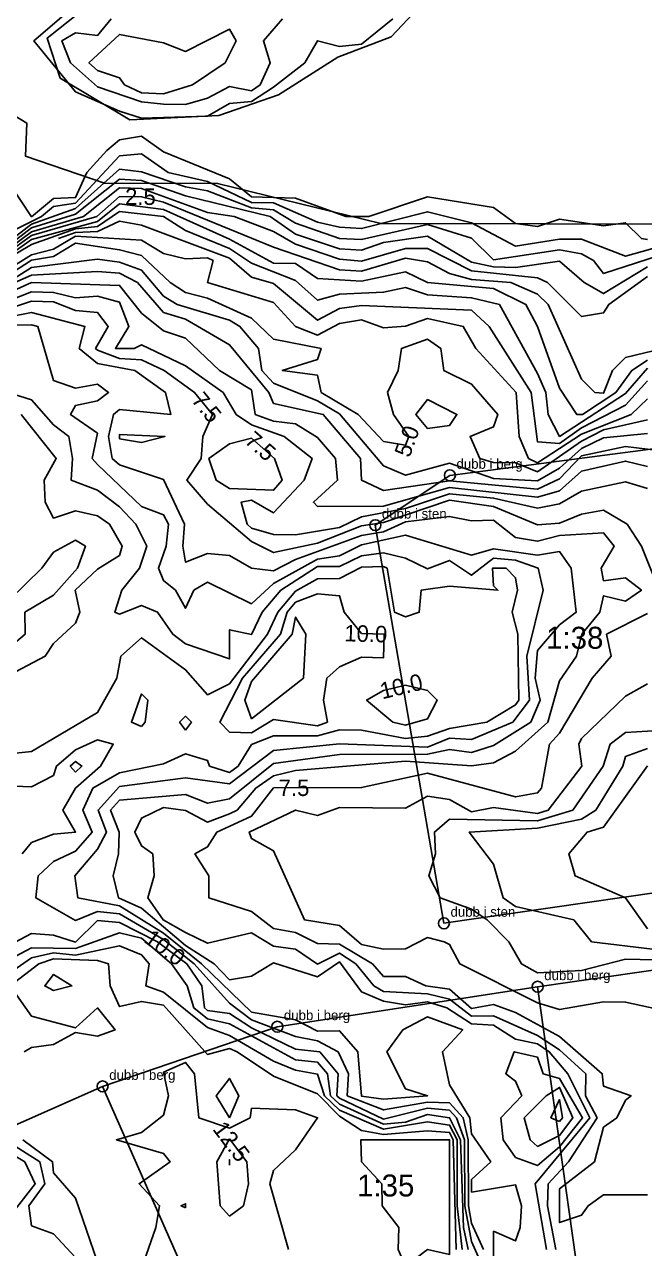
# Model space of a CAD drawing. Header units: metres. Extents: x 304729 to 308942, y 6403920 to 6405836.
# Drawn here: x 305385.4 to 305441.7, y 6404416.1 to 6404527.5 of the extents above; entities that cross this region are included whole.
import ezdxf
from ezdxf.enums import TextEntityAlignment as Align

# ---------------------------------------------------------------- set-up
doc = ezdxf.new("R2010")
doc.units = ezdxf.units.M
for name, color, linetype in [('FASTIGHETSGRANSER', 7, 'Continuous'), ('GRANSPUNKTER', 1, 'Continuous'), ('HOJDKURVOR_GRUND', 4, 'Continuous'), ('HOJDKURVOR_STOD', 6, 'Continuous'), ('HOJDKURVOR_TEXT', 2, 'Continuous'), ('TOMTBETECKNINGAR', 3, 'Continuous'), ('TOMTER_1945', 1, 'Continuous')]:
    doc.layers.add(name, color=color, linetype=linetype)

msp = doc.modelspace()

# ---------------------------------------------------------------- linework, layer by layer
at = {"layer": 'FASTIGHETSGRANSER'}
msp.add_lwpolyline([(305388.616, 6404522.607), (305387.434, 6404526.24), (305390.368, 6404528.553), (305394.064, 6404529.16), (305398.632, 6404532.061), (305404.601, 6404533.761), (305407.765, 6404533.13), (305414.984, 6404536.725), (305419.357, 6404535.772), (305419.91, 6404538.073), (305424.409, 6404537.685), (305424.318, 6404540.355), (305426.126, 6404541.254), (305428.456, 6404540.071), (305427.335, 6404536.928), (305422.149, 6404532.004), (305421.223, 6404529.01), (305418.699, 6404526.34), (305413.841, 6404524.512), (305408.459, 6404521.066), (305403.037, 6404519.203), (305394.925, 6404518.789), (305388.616, 6404522.607)], close=True, dxfattribs=at)
msp.add_lwpolyline([(305380.976, 6404521.278), (305385.571, 6404518.501), (305385.438, 6404515.505), (305392.62, 6404513.041), (305402.913, 6404513.015), (305417.761, 6404509.355), (305447.782, 6404509.31), (305463.191, 6404508.627), (305472.447, 6404514.221), (305473.569, 6404520.177), (305478.575, 6404521.116), (305484.31, 6404522.193), (305478.767, 6404539.315)], dxfattribs=at)
at = {"layer": 'GRANSPUNKTER'}
for centre in [(305424.03, 6404486.45), (305417.25, 6404481.92), (305423.49, 6404445.69), (305432.01, 6404439.92), (305408.34, 6404436.28), (305392.46, 6404430.85)]:
    msp.add_circle(centre, 0.5, dxfattribs=at)
at = {"layer": 'HOJDKURVOR_GRUND'}
for points in [[(305393.23, 6404528), (305392, 6404526.48), (305390, 6404526.72), (305388.76, 6404526), (305389.55, 6404524), (305392, 6404521.8)], [(305392, 6404521.8), (305396, 6404520.45), (305398, 6404520.24), (305400, 6404520.19), (305402, 6404520.77), (305404, 6404521.82), (305406, 6404521.44), (305406.77, 6404522), (305407.7, 6404524), (305407.08, 6404526), (305408.83, 6404528)], [(305396, 6404521.27), (305398, 6404521.16), (305400.63, 6404522), (305403.6, 6404524), (305404.59, 6404526), (305404, 6404527.04), (305400, 6404525.03), (305398, 6404525.82), (305394, 6404526.57), (305391.22, 6404524), (305392, 6404523.3), (305394, 6404522.62), (305394.46, 6404522), (305396, 6404521.27)], [(305444, 6404507.51), (305440, 6404506.39), (305436, 6404507.95), (305434, 6404507.94), (305430, 6404507.3), (305426, 6404509.42), (305422, 6404510.44), (305416, 6404508.91), (305414, 6404509.02), (305412, 6404509.49), (305408, 6404511.26), (305406, 6404511.28), (305402, 6404513.19), (305398.43, 6404514), (305396, 6404515.7), (305394, 6404515.54), (305390, 6404511.22), (305388, 6404510.92), (305386.9, 6404510), (305384, 6404508.56)], [(305444, 6404506.75), (305438, 6404504.81), (305437.1, 6404506), (305436, 6404506.61), (305434, 6404506.96), (305428, 6404506.05), (305426, 6404508.03), (305422, 6404509.28), (305416, 6404507.92), (305414, 6404508), (305410, 6404509.4), (305408, 6404510.6), (305406, 6404510.78), (305402, 6404512.34), (305400, 6404512.69), (305396, 6404514.07), (305394, 6404514.32), (305390, 6404510.72), (305386, 6404509.3), (305384, 6404507.75)], [(305442, 6404505.43), (305438, 6404502.99), (305436.24, 6404504), (305434, 6404505.94), (305430, 6404505.38), (305428, 6404505.44), (305426, 6404505.86), (305422, 6404508.23), (305418, 6404507.63), (305416, 6404506.93), (305414, 6404507.07), (305410, 6404508.4), (305407.69, 6404510), (305400, 6404511.88), (305396, 6404513.29), (305394, 6404513.4), (305390, 6404510.21), (305386, 6404508.96), (305384, 6404507.44)], [(305442, 6404504.56), (305438.47, 6404502), (305438, 6404501.24), (305436, 6404500.9), (305432.91, 6404504), (305432, 6404504.43), (305426, 6404505.07), (305422, 6404507.09), (305420, 6404507.09), (305416, 6404505.95), (305414, 6404506.13), (305410, 6404507.5), (305408, 6404508.64), (305404.41, 6404510), (305402, 6404510.38), (305396, 6404512.55), (305394, 6404512.6), (305390.72, 6404510), (305386, 6404508.62), (305384, 6404507.13)], [(305442, 6404496.94), (305440.57, 6404496), (305439.11, 6404494), (305436.09, 6404492), (305435.56, 6404492), (305434, 6404494.38), (305432, 6404500), (305430.94, 6404502), (305428, 6404503.44), (305422, 6404504), (305420, 6404504.97), (305416, 6404504.13), (305412, 6404504.37), (305410, 6404505.72), (305408, 6404505.76), (305404, 6404507.95), (305398, 6404510.65), (305394, 6404511.15), (305392, 6404509.56), (305386, 6404507.92), (305384, 6404506.5)], [(305442, 6404496.22), (305440, 6404493.89), (305434, 6404489.99), (305432.96, 6404492), (305432.77, 6404494), (305432, 6404495.71), (305428.53, 6404502), (305426, 6404502.62), (305422, 6404502.89), (305420, 6404503.53), (305418, 6404503.12), (305414, 6404502.94), (305412, 6404502.38), (305410, 6404504.18), (305406, 6404505.77), (305404, 6404507.08), (305400, 6404508.74), (305398, 6404510), (305394, 6404510.47), (305392, 6404509.11), (305390, 6404508.87), (305386, 6404507.45), (305382, 6404505.08)], [(305442, 6404495.04), (305440, 6404492.84), (305436, 6404490.79), (305434, 6404489.34), (305432, 6404489.49), (305431.42, 6404494), (305427.61, 6404500), (305426, 6404501.48), (305416, 6404501.9), (305414, 6404501.62), (305412, 6404500.56), (305408, 6404503.9), (305406, 6404504.49), (305404, 6404506.21), (305396, 6404509.22), (305394, 6404509.57), (305392, 6404508.65), (305390, 6404508.55), (305388.46, 6404508)], [(305442, 6404493.43), (305440.5, 6404492), (305436, 6404490.21), (305432, 6404487.6), (305431.19, 6404488), (305430.34, 6404490), (305430.05, 6404494), (305426.38, 6404498), (305425.24, 6404500), (305422, 6404500.71), (305420, 6404500.04), (305418, 6404499.87), (305416, 6404500.6), (305414, 6404500.27), (305412, 6404499.21), (305410, 6404500), (305408, 6404502.17), (305402, 6404504), (305402.51, 6404506), (305402, 6404506.23), (305400, 6404506.14), (305398, 6404506.64), (305396, 6404507.84), (305390, 6404508.23), (305388, 6404507.03), (305386, 6404506.51), (305382, 6404504.04)], [(305442, 6404490.25), (305438, 6404489.87), (305436, 6404488.9), (305434, 6404487.11), (305432, 6404485.94), (305428, 6404486.17), (305424, 6404487.56), (305420, 6404486.48), (305418, 6404487.33), (305414, 6404492.05), (305412, 6404493.22), (305408, 6404494.83), (305406.95, 6404496), (305406.63, 6404498), (305404.94, 6404500), (305404, 6404500.58), (305399.23, 6404502), (305398, 6404502.77), (305396, 6404505.11), (305394, 6404505.86), (305392, 6404506.12), (305386, 6404505.37), (305382, 6404502.86)], [(305446, 6404488.34), (305440, 6404489.09), (305436, 6404488.23), (305434, 6404486.14), (305432, 6404485.21), (305424, 6404485.95), (305418, 6404485.06), (305416, 6404486), (305415.91, 6404488), (305412.52, 6404492), (305408, 6404493), (305407.56, 6404494), (305404, 6404498.33), (305400, 6404500.66), (305398, 6404501.27), (305395.64, 6404504), (305394, 6404504.84), (305392, 6404505), (305386, 6404504.68), (305384, 6404503.79)], [(305442, 6404487.27), (305440, 6404487.75), (305436, 6404486.82), (305434, 6404485.03), (305432, 6404484.48), (305424, 6404485.36), (305418, 6404483.66), (305412, 6404483.62), (305411.63, 6404484), (305413.83, 6404486), (305413.64, 6404488), (305412, 6404489.91), (305410, 6404491.13), (305408, 6404491.39), (305406.34, 6404492), (305406, 6404494.22), (305403.09, 6404496), (305400, 6404498.94), (305398, 6404499.6), (305396, 6404501.22), (305394, 6404503.73), (305386, 6404504), (305384, 6404503.08)], [(305442, 6404485.27), (305440, 6404485.86), (305436, 6404485), (305434, 6404483.86), (305432, 6404483.48), (305428, 6404484.39), (305424, 6404484.78), (305420, 6404483.43), (305416, 6404482.68), (305414, 6404481.7), (305410, 6404481.04), (305408, 6404481.08), (305406, 6404481.65), (305405.61, 6404482), (305405.05, 6404484), (305406, 6404484.18), (305408, 6404483.05), (305410.77, 6404486), (305411.51, 6404488), (305408.98, 6404490), (305406, 6404491.04), (305404.61, 6404492), (305403.41, 6404494), (305400, 6404496.42), (305396, 6404498.33), (305395.33, 6404498), (305393.63, 6404498), (305394.86, 6404500), (305394, 6404502.21), (305392, 6404502.75), (305390, 6404502.62), (305388, 6404503.1), (305386, 6404503.15), (305384, 6404502.37)], [(305433.66, 6404416), (305432.91, 6404420), (305432.97, 6404422), (305434.81, 6404424), (305437.42, 6404428), (305436.35, 6404430), (305436.39, 6404432), (305434, 6404434.19), (305432, 6404435.49), (305428, 6404437.26), (305426, 6404437.24), (305424, 6404438.79), (305422, 6404439.27), (305418, 6404439.49), (305417.12, 6404440), (305415.47, 6404442), (305414, 6404442.99), (305412, 6404441.98), (305410, 6404443.35), (305408, 6404443.61), (305406, 6404444.84), (305402, 6404443.88), (305400, 6404444.86), (305397.96, 6404446), (305396.56, 6404448), (305397.15, 6404450), (305397.04, 6404452), (305396, 6404452.74), (305395.38, 6404454), (305396, 6404455.26), (305398, 6404456.23), (305400, 6404455.96), (305402, 6404454.9), (305404, 6404455.64), (305404.7, 6404456), (305406.38, 6404458), (305408, 6404459.12), (305410, 6404459.59), (305420, 6404460.44), (305426, 6404460.02), (305428, 6404460.29), (305430, 6404461.35), (305432.94, 6404464), (305434, 6404467.76), (305435.55, 6404470), (305436.04, 6404472), (305437.65, 6404474), (305438, 6404475.5), (305440, 6404475), (305441.45, 6404476), (305440, 6404477.14), (305438, 6404476.86), (305437.78, 6404478), (305438.98, 6404480), (305438, 6404481.22), (305434, 6404480.97), (305432, 6404480.45), (305430, 6404480.8), (305428, 6404482.38), (305426, 6404482.32), (305424, 6404482.72), (305420, 6404482.23), (305418, 6404481.32), (305416, 6404480.99), (305410, 6404478.79), (305408, 6404477.75), (305406, 6404478), (305404, 6404479.17), (305402, 6404479.33), (305400, 6404478.55), (305399.76, 6404480), (305399.91, 6404482), (305398, 6404486.07), (305394, 6404487.4), (305393.32, 6404488), (305393, 6404490), (305393.44, 6404492), (305394, 6404492.44), (305398.67, 6404492), (305398.17, 6404494), (305395.4, 6404496), (305392, 6404496.62), (305390.33, 6404498), (305390.86, 6404500), (305386, 6404501.28), (305384, 6404500.88)], [(305432.81, 6404416), (305431.78, 6404422), (305436.75, 6404428), (305434.77, 6404432), (305433.06, 6404434), (305432, 6404434.72), (305430, 6404435.16), (305428, 6404436.41), (305426, 6404436.54), (305423.74, 6404438), (305422, 6404438.56), (305420, 6404438.29), (305418, 6404438.6), (305416, 6404439.47), (305414, 6404442.18), (305412, 6404440.81), (305408, 6404442.09), (305406, 6404440.88), (305404, 6404440.55), (305402.59, 6404442), (305400, 6404443.67), (305396, 6404447.08), (305393.92, 6404448), (305393.43, 6404450), (305393.9, 6404452), (305393.98, 6404454), (305393.18, 6404456), (305394, 6404456.89), (305400, 6404457.42), (305402, 6404456.61), (305404, 6404457.03), (305408, 6404460.24), (305414, 6404461.05), (305422, 6404461.08), (305424, 6404461.51), (305426, 6404461.23), (305428, 6404461.87), (305431.4, 6404464), (305432.24, 6404466), (305431.78, 6404468), (305432, 6404470.53), (305434, 6404472.84), (305435.52, 6404474), (305435.06, 6404478), (305434, 6404479.52), (305432, 6404479.19), (305428, 6404479.78), (305426, 6404479.19), (305420, 6404481.02), (305416, 6404480.14), (305414, 6404479.12), (305412, 6404478.83), (305408, 6404476.61), (305406, 6404474.77), (305402, 6404476.73), (305400.75, 6404476), (305400, 6404474.36), (305399.1, 6404476), (305398, 6404476.88), (305397.53, 6404478), (305398.24, 6404480), (305398.44, 6404482), (305398, 6404482.86), (305396, 6404483.62), (305392, 6404487.43), (305391.51, 6404488), (305392, 6404490.29), (305389.53, 6404492), (305390, 6404492.82), (305392, 6404493.23), (305393, 6404494), (305392, 6404494.75), (305390, 6404494.39), (305388, 6404495.09), (305386.58, 6404500), (305386, 6404500.16), (305384, 6404500.12)], [(305428, 6404413.55), (305428, 6404417.67), (305430, 6404416.8), (305430.41, 6404418), (305430.53, 6404420), (305430, 6404421.89), (305426, 6404421.23), (305426, 6404422.38), (305427.75, 6404424), (305426, 6404426.53), (305425.86, 6404428), (305424, 6404431), (305423.36, 6404434), (305425.2, 6404436), (305422, 6404437.17), (305419.75, 6404436), (305418.31, 6404434), (305420, 6404430.62), (305422, 6404430), (305418, 6404429.69), (305416, 6404429.96), (305415.67, 6404434), (305414, 6404435.92), (305412, 6404435.88), (305410, 6404436.92), (305406, 6404437.61), (305401.46, 6404442), (305398, 6404444.81), (305394, 6404447.27), (305390.21, 6404448), (305389.93, 6404450), (305392, 6404452.45), (305392.8, 6404454), (305392.05, 6404456), (305394, 6404458.13), (305400, 6404458.92), (305404, 6404458.38), (305408, 6404461.43), (305414, 6404462.03), (305422, 6404461.71), (305424, 6404462.53), (305426, 6404462.42), (305429.75, 6404464), (305431.26, 6404466), (305431.04, 6404470), (305432.52, 6404476), (305432.06, 6404478), (305430, 6404478.73), (305428, 6404478.92), (305426, 6404477.37), (305424, 6404478.71), (305422, 6404477.96), (305420, 6404478.91), (305418, 6404479.39), (305416, 6404479.13), (305414, 6404478.15), (305412, 6404478.16), (305408.67, 6404476), (305406.96, 6404474), (305406, 6404471.96), (305404, 6404472.4), (305404, 6404469.75), (305400, 6404471.12), (305398.84, 6404472), (305397.46, 6404474), (305396, 6404474.61), (305394, 6404473.81), (305393.57, 6404474), (305394.21, 6404476), (305395.83, 6404478), (305396.47, 6404480), (305395.49, 6404482), (305394, 6404483.59), (305392, 6404485.11), (305389.61, 6404486), (305389.71, 6404488), (305389.38, 6404490), (305388, 6404491.04), (305386, 6404493.32), (305383.89, 6404494)], [(305422, 6404490.72), (305424, 6404491), (305424.67, 6404492), (305422, 6404493.35), (305420.94, 6404492), (305422, 6404490.72)], [(305383.44, 6404468), (305387.25, 6404470), (305388, 6404471.14), (305390, 6404473), (305390.4, 6404474), (305389.96, 6404476), (305392, 6404477.91), (305394, 6404479.17), (305394.24, 6404480), (305393.09, 6404482), (305392, 6404482.77), (305390, 6404483.21), (305388, 6404482.56), (305387.24, 6404484), (305387.14, 6404486), (305388.24, 6404488), (305385.07, 6404492)], [(305427.1, 6404416), (305426, 6404418.42), (305425.72, 6404420), (305425.69, 6404426), (305425.24, 6404428), (305424, 6404429.35), (305422, 6404429.43), (305418, 6404428.72), (305414.7, 6404430), (305414.83, 6404432), (305413.87, 6404434), (305412, 6404434.99), (305410, 6404435.4), (305406, 6404436.9), (305404, 6404438.42), (305400.78, 6404442), (305398, 6404444.22), (305394, 6404446.55), (305392, 6404446.78), (305390, 6404445.96), (305386.4, 6404448), (305386.59, 6404450), (305388, 6404451.33), (305390, 6404452.25), (305391.52, 6404454), (305390.67, 6404456), (305391.56, 6404458), (305394, 6404459.39), (305398, 6404460.19), (305400, 6404461.11), (305402, 6404460.5), (305402.19, 6404460), (305404, 6404459.42), (305404.78, 6404460), (305406, 6404461.96), (305408, 6404462.76), (305412, 6404462.75), (305414, 6404463.29), (305416, 6404463.26), (305420, 6404462.52), (305422, 6404462.72), (305424, 6404463.42), (305427.38, 6404464), (305430, 6404465.56), (305430.3, 6404466), (305430.2, 6404472), (305429.68, 6404474), (305430.17, 6404476), (305430, 6404477.14), (305429.14, 6404478), (305427.9, 6404478), (305428, 6404476.4), (305428.4, 6404476), (305424, 6404476.36), (305421.41, 6404476), (305421.25, 6404474), (305420, 6404473.58), (305419, 6404474), (305418.33, 6404478), (305418, 6404478.17), (305416, 6404478.1), (305414, 6404477.06), (305412, 6404477.04), (305410, 6404475.92), (305408.39, 6404474), (305407.44, 6404472), (305404, 6404467.49), (305402, 6404466.48), (305400, 6404468.77), (305396, 6404471.68), (305394.12, 6404470), (305393.75, 6404468), (305392, 6404464.87), (305386, 6404461.32), (305384, 6404461.11)], [(305406, 6404464.29), (305410.71, 6404468), (305410.93, 6404472), (305410, 6404473.56), (305409.7, 6404472), (305406, 6404467.71), (305405.4, 6404466), (305406, 6404464.29)], [(305446, 6404437.2), (305440, 6404438.52), (305438, 6404438.56), (305434, 6404437.85), (305432, 6404438.45), (305424.93, 6404442), (305424, 6404443.75), (305423.5, 6404444), (305422, 6404444.4), (305420, 6404443.36), (305418, 6404443.33), (305416, 6404443.77), (305414, 6404445.49), (305410.82, 6404446), (305408, 6404452.29), (305406, 6404453.4), (305405.8, 6404454), (305410, 6404456), (305412, 6404455.5), (305414, 6404456.23), (305420, 6404456.16), (305422, 6404457.25), (305424, 6404456.96), (305426, 6404455.85), (305428, 6404456.22), (305432, 6404455.67), (305432.98, 6404456), (305436.04, 6404460), (305435.75, 6404462), (305436, 6404462.5), (305440, 6404466.35), (305442, 6404467.48)], [(305400, 6404463.26), (305399.46, 6404464), (305400, 6404464.54), (305400.54, 6404464), (305400, 6404463.26)], [(305444, 6404442.35), (305440, 6404442.43), (305436, 6404441.41), (305432, 6404441.2), (305430.55, 6404442), (305429.4, 6404444), (305427.43, 6404446), (305426, 6404446.97), (305423.16, 6404448), (305422.11, 6404450), (305422.71, 6404452), (305422.62, 6404454), (305424, 6404455.18), (305432, 6404455.01), (305435.2, 6404456), (305437.96, 6404460), (305438.61, 6404462), (305440, 6404463.05), (305444, 6404463.3)], [(305448, 6404442.68), (305436.92, 6404444), (305435.29, 6404446), (305430, 6404447.21), (305428.87, 6404448), (305428, 6404451.07), (305425.79, 6404454), (305432, 6404454.36), (305436, 6404455.16), (305437.31, 6404456), (305439.75, 6404460), (305440, 6404460.88), (305442, 6404461.59)], [(305390, 6404459.45), (305390.58, 6404460), (305390, 6404460.41), (305389.52, 6404460), (305390, 6404459.45)], [(305442, 6404445.2), (305440, 6404448), (305435.43, 6404450), (305434.86, 6404452), (305436.5, 6404454), (305438, 6404454.44), (305442, 6404460.03)], [(305425.7, 6404416), (305425.26, 6404418), (305425.01, 6404426), (305424, 6404428), (305422, 6404428.3), (305420, 6404427.61), (305418, 6404427.42), (305414, 6404429.23), (305413.19, 6404430), (305412.92, 6404432), (305412, 6404433.05), (305410, 6404433.27), (305404, 6404436.55), (305402, 6404436.99), (305400.74, 6404438), (305400.16, 6404440), (305398.73, 6404442), (305396, 6404444.33), (305394, 6404444.82), (305390, 6404443.39), (305386, 6404443.47), (305384, 6404442.39)], [(305425.14, 6404416), (305424.7, 6404420), (305424.68, 6404426), (305424, 6404427.33), (305422, 6404427.62), (305418, 6404426.95), (305414, 6404428.68), (305412.62, 6404430), (305412, 6404431.96), (305410, 6404432.34), (305408, 6404433.16), (305404, 6404435.49), (305402, 6404436.22), (305398, 6404439.43), (305396.4, 6404440), (305396.7, 6404442), (305396, 6404442.82), (305394, 6404443.64), (305390, 6404442.8), (305388, 6404443.02), (305386, 6404442.55), (305384, 6404441.17)], [(305424.59, 6404416), (305424.34, 6404426), (305424, 6404426.67), (305422, 6404426.82), (305418, 6404426.49), (305416, 6404426.84), (305414, 6404428.14), (305412, 6404430.18), (305408, 6404431.78), (305404.69, 6404434), (305404, 6404434.29), (305402, 6404433.76), (305398, 6404438.24), (305396, 6404438.58), (305394, 6404438.12), (305393.16, 6404440), (305393, 6404442), (305392, 6404442.32), (305388, 6404442.46), (305386.66, 6404442), (305384.06, 6404440), (305386, 6404437.23), (305390, 6404436.18), (305392, 6404438), (305393.6, 6404436), (305392, 6404435.43), (305390, 6404435.75), (305388, 6404434.67), (305386, 6404434.4), (305385.33, 6404434)], [(305388, 6404439.58), (305389.67, 6404440), (305388, 6404441.05), (305387.2, 6404440), (305388, 6404439.58)], [(305432, 6404423.67), (305434, 6404425.34), (305436.09, 6404428), (305434, 6404431.56), (305432.5, 6404432), (305432, 6404433.5), (305429.88, 6404434), (305429.11, 6404432), (305430, 6404431.33), (305430.57, 6404430), (305428.67, 6404428), (305428.87, 6404426), (305430, 6404424.38), (305432, 6404423.67)], [(305409.36, 6404416), (305407.67, 6404422), (305408, 6404423.2), (305410, 6404425.08), (305412, 6404428), (305410, 6404428.71), (305406, 6404428.86), (305405.89, 6404428), (305404, 6404427.04), (305401.2, 6404428), (305400.81, 6404432), (305400, 6404433.04), (305398, 6404432.14), (305398.45, 6404430), (305398, 6404428.25), (305396, 6404426.67), (305393.71, 6404426), (305398, 6404424.75), (305398.6, 6404424), (305395.78, 6404422), (305397.64, 6404420), (305397.29, 6404418), (305396, 6404414.29)], [(305404, 6404428), (305402.79, 6404430), (305404, 6404431.58), (305404.85, 6404430), (305404, 6404428)], [(305432, 6404425.39), (305434, 6404426.38), (305435.2, 6404428), (305434, 6404430.76), (305432.78, 6404430), (305430.78, 6404428), (305431.32, 6404426), (305432, 6404425.39)], [(305383.23, 6404418), (305386.34, 6404422), (305385.39, 6404424), (305382, 6404426)], [(305392, 6404414.86), (305390, 6404420.67), (305388, 6404423), (305387.91, 6404424), (305385.21, 6404426)], [(305420, 6404414.5), (305422, 6404416), (305424, 6404415.57), (305424, 6404426), (305415.94, 6404426), (305416, 6404424), (305417.84, 6404422), (305417.89, 6404420), (305419.38, 6404418), (305419.33, 6404416), (305420, 6404414.5)], [(305404, 6404423.68), (305404, 6404424.2), (305404, 6404423.68)], [(305400, 6404419.8), (305399.6, 6404420), (305400, 6404420.18), (305400, 6404419.8)]]:
    msp.add_lwpolyline(points, dxfattribs=at)
at = {"layer": 'HOJDKURVOR_STOD'}
for points in [[(305390, 6404529.23), (305386.21, 6404526), (305390, 6404521.35), (305394, 6404519.6)], [(305394, 6404519.6), (305396, 6404518.95), (305402, 6404519.14), (305404, 6404520.3), (305406, 6404520.48), (305408, 6404521.77), (305410.84, 6404524), (305412, 6404526), (305414, 6404525.47), (305416, 6404525.68), (305418.86, 6404528)], [(305442, 6404507.92), (305441.44, 6404508), (305440, 6404509.44), (305438, 6404509.17), (305434, 6404509.77), (305432, 6404509.09), (305430, 6404509.36), (305428, 6404510.81), (305422, 6404511.81), (305416.67, 6404510), (305414.57, 6404510), (305410, 6404511.67), (305406, 6404511.79), (305404, 6404513.43), (305398, 6404515.9), (305396, 6404517.32), (305394, 6404516.98), (305392.85, 6404516), (305391.02, 6404514), (305390, 6404511.73), (305388, 6404511.63), (305386, 6404509.98), (305384, 6404513)], [(305443.39, 6404498), (305440, 6404497.17), (305438.83, 6404496), (305438, 6404493.92), (305437.2, 6404494), (305436, 6404495.2), (305432.97, 6404502), (305432, 6404502.94), (305429.58, 6404504), (305426, 6404504.28), (305424, 6404504.82), (305422, 6404505.89), (305420, 6404506.21), (305416, 6404505.04), (305414, 6404505.16), (305408, 6404507.21), (305398, 6404511.3), (305396, 6404511.81), (305394, 6404511.82), (305391.95, 6404510), (305386, 6404508.28), (305384, 6404506.81)], [(305442, 6404491.5), (305438, 6404490.58), (305436, 6404489.57), (305432, 6404486.77), (305430, 6404487.59), (305428, 6404487.62), (305426.76, 6404488), (305425.87, 6404490), (305428, 6404490.88), (305428.39, 6404492), (305426, 6404494.74), (305423.48, 6404496), (305423.2, 6404498), (305422, 6404498.83), (305419.63, 6404498), (305419.33, 6404496), (305418.35, 6404494), (305418.9, 6404492), (305420.29, 6404490), (305420, 6404489.2), (305418, 6404489.54), (305415.68, 6404492), (305412.33, 6404494), (305412, 6404495.56), (305408.8, 6404496), (305412, 6404497), (305412.33, 6404498), (305408, 6404498.83), (305406, 6404500.75), (305402, 6404502.57), (305400, 6404503.09), (305398.59, 6404504), (305396, 6404506.47), (305394, 6404506.98), (305390, 6404507.57), (305388, 6404506.38), (305386, 6404506.04), (305382, 6404503.45)], [(305443.05, 6404476), (305441.46, 6404480), (305440.15, 6404482), (305438, 6404483.29), (305436, 6404482.93), (305434, 6404482.11), (305432, 6404481.94), (305428, 6404483.62), (305424, 6404484.19), (305418, 6404482.16), (305416, 6404481.85), (305412, 6404480.28), (305408, 6404479.42), (305406, 6404480.42), (305402, 6404483.83), (305400.12, 6404486), (305401.43, 6404488), (305401.58, 6404490), (305402.45, 6404492), (305400.83, 6404494), (305398.05, 6404496), (305396, 6404496.95), (305394, 6404497.08), (305392, 6404497.85), (305391.82, 6404498), (305392.97, 6404500), (305392, 6404501.26), (305390, 6404501.45), (305388, 6404502.24), (305386, 6404502.31), (305384, 6404501.64)], [(305394, 6404489.77), (305394, 6404490.18), (305398.12, 6404490), (305396, 6404489.45), (305394, 6404489.77)], [(305404, 6404485.25), (305408, 6404485.09), (305408.77, 6404486), (305408.09, 6404488), (305406, 6404489.83), (305404, 6404489.32), (305402.12, 6404488), (305402.77, 6404486), (305404, 6404485.25)], [(305382, 6404469.13), (305385.41, 6404472), (305385.4, 6404474), (305388, 6404475.55), (305390.19, 6404478), (305390.9, 6404480), (305390, 6404480.55), (305388, 6404479.45), (305386.93, 6404478), (305384, 6404475.14)], [(305404, 6404463.09), (305406, 6404463.03), (305408, 6404464.23), (305412, 6404463.67), (305412.9, 6404464), (305412.53, 6404466), (305412.84, 6404468), (305414, 6404469.04), (305416, 6404469.92), (305418, 6404469.86), (305418.06, 6404472), (305416, 6404472.06), (305414.43, 6404474), (305414, 6404475.5), (305412, 6404475.67), (305410, 6404474.92), (305409.23, 6404474), (305408.64, 6404472), (305405.17, 6404468), (305403.11, 6404464), (305404, 6404463.09)], [(305442, 6404421), (305438, 6404421), (305436.6, 6404420), (305436, 6404419.14), (305434, 6404418.46), (305434, 6404421.54), (305437.17, 6404424), (305438, 6404427.14), (305439.2, 6404428), (305440, 6404429.6), (305440.5, 6404430), (305438, 6404430.86), (305437.88, 6404432), (305434, 6404435.38), (305430, 6404437.58), (305428, 6404438.31), (305426, 6404437.94), (305424, 6404439.69), (305421.85, 6404440), (305420, 6404440.84), (305418, 6404440.86), (305417, 6404442), (305414, 6404443.8), (305412, 6404443.85), (305410, 6404444.85), (305408, 6404445.23), (305406, 6404446.77), (305402.12, 6404448), (305402.11, 6404450), (305400.86, 6404452), (305402, 6404452.64), (305402.85, 6404454), (305406, 6404455.45), (305408, 6404458.02), (305416, 6404458.04), (305422, 6404459.36), (305430, 6404457.19), (305432, 6404457.56), (305432.36, 6404458), (305433.09, 6404462), (305434, 6404463), (305436.97, 6404468), (305438.69, 6404470), (305438.27, 6404472), (305442, 6404473.89)], [(305420, 6404463.71), (305422, 6404464.29), (305422.89, 6404466), (305422, 6404466.89), (305420, 6404467.35), (305418, 6404466.87), (305416.46, 6404466), (305418.86, 6404464), (305420, 6404463.71)], [(305396, 6404463.61), (305396.32, 6404464), (305396.58, 6404466), (305396, 6404466.56), (305395.08, 6404464), (305396, 6404463.61)], [(305385.14, 6404452), (305386, 6404453.05), (305388, 6404453.81), (305390, 6404454), (305388.84, 6404456), (305390, 6404458), (305392.27, 6404460), (305393.43, 6404462), (305392, 6404462.4), (305390, 6404461.48), (305388.28, 6404460), (305388, 6404459.15), (305386, 6404458.11), (305382, 6404458.27)], [(305427.22, 6404414), (305426, 6404416.74), (305425.38, 6404420), (305425.35, 6404426), (305424.62, 6404428), (305424, 6404428.68), (305422, 6404428.86), (305418, 6404427.88), (305414, 6404429.77), (305413.76, 6404430), (305413.87, 6404432), (305412.2, 6404434), (305410, 6404434.25), (305406, 6404436.19), (305404, 6404437.5), (305402, 6404437.77), (305401.71, 6404438), (305401.49, 6404440), (305400.11, 6404442), (305397.44, 6404444), (305394, 6404445.77), (305392, 6404445.96), (305390, 6404443.99), (305388, 6404444.62), (305386, 6404444.76), (305384, 6404443.69)], [(305434, 6404427.65), (305434.26, 6404428), (305434, 6404429.65), (305433.22, 6404428), (305434, 6404427.65)], [(305390, 6404415.29), (305388, 6404417.45), (305386, 6404418.17), (305385.75, 6404420), (305387.21, 6404422), (305386.74, 6404424), (305383.61, 6404426)], [(305404, 6404419.06), (305405.28, 6404420), (305405.71, 6404422), (305405.57, 6404424), (305404, 6404426.08), (305402.85, 6404424), (305403.15, 6404420), (305404, 6404419.06)]]:
    msp.add_lwpolyline(points, dxfattribs=at)
at = {"layer": 'TOMTER_1945'}
for points in [[(305452.914, 6404449.944), (305423.494, 6404445.691), (305417.254, 6404481.923), (305424.03, 6404486.452), (305446.213, 6404489.359), (305480.363, 6404493.89), (305499.561, 6404496.407), (305532.891, 6404461.704), (305487.415, 6404455.015), (305452.914, 6404449.944)], [(305452.914, 6404449.944), (305446.213, 6404489.359), (305424.03, 6404486.452), (305417.254, 6404481.923), (305423.494, 6404445.691), (305452.914, 6404449.944)], [(305437.468, 6404400.91), (305471.916, 6404405.777), (305465.817, 6404444.809), (305432.006, 6404439.923), (305437.468, 6404400.91)], [(305407.718, 6404396.208), (305437.468, 6404400.91), (305432.006, 6404439.923), (305408.338, 6404436.284), (305392.459, 6404430.853), (305407.718, 6404396.208)], [(305376.365, 6404379.622), (305407.718, 6404396.208), (305392.459, 6404430.853), (305380.455, 6404425.542), (305358.53, 6404414.306), (305376.365, 6404379.622)]]:
    msp.add_lwpolyline(points, close=True, dxfattribs=at)
msp.add_lwpolyline([(305380.455, 6404425.542), (305392.459, 6404430.853), (305408.338, 6404436.284), (305432.006, 6404439.923), (305465.817, 6404444.809), (305515.115, 6404450.693), (305521.327, 6404450.269), (305528.66, 6404449.04), (305543.009, 6404445.072), (305576.753, 6404433.536), (305588.71, 6404429.447), (305614.154, 6404417.664), (305606.121, 6404399.02), (305592.13, 6404390.591), (305578.331, 6404390.935), (305564.592, 6404395.035), (305515.43, 6404409.705), (305505.059, 6404409.487), (305471.916, 6404405.777), (305437.468, 6404400.91), (305407.718, 6404396.208), (305376.365, 6404379.622)], dxfattribs=at)

# ---------------------------------------------------------------- texts
at = {"layer": 'GRANSPUNKTER'}
for s, p in [('dubb i berg', (305424.63, 6404487.05)), ('dubb i sten', (305417.85, 6404482.52)), ('dubb i sten', (305424.09, 6404446.29)), ('dubb i berg', (305432.61, 6404440.52)), ('dubb i berg', (305408.94, 6404436.88)), ('dubb i berg', (305393.06, 6404431.45))]:
    msp.add_text(s, height=0.9, dxfattribs=at).set_placement(p)
at = {"layer": 'HOJDKURVOR_TEXT'}
for s, rotation, p in [('2.5', 359.71352, (305395.899, 6404511.811)), ('7.5', 309.00747, (305401.924, 6404492.65)), ('5.0', 70.07442, (305420.131, 6404489.561)), ('7.5', 318.79467, (305406.82, 6404489.112)), ('10.0', 358.33166, (305416.391, 6404472.049)), ('10.0', 13.49573, (305419.609, 6404467.256)), ('7.5', 0.14324, (305409.862, 6404458.025)), ('10.0', 323.16445, (305398.13, 6404443.483)), ('12.5', 307.04579, (305404.178, 6404425.845))]:
    msp.add_text(s, height=1.5, rotation=rotation, dxfattribs=at).set_placement(p, align=Align.MIDDLE_CENTER)
at = {"layer": 'TOMTBETECKNINGAR'}
for s, p in [('1:38', (305432.781, 6404470.674)), ('1:35', (305415.598, 6404420.836))]:
    msp.add_text(s, height=2, dxfattribs=at).set_placement(p)

doc.saveas('drawing.dxf')
